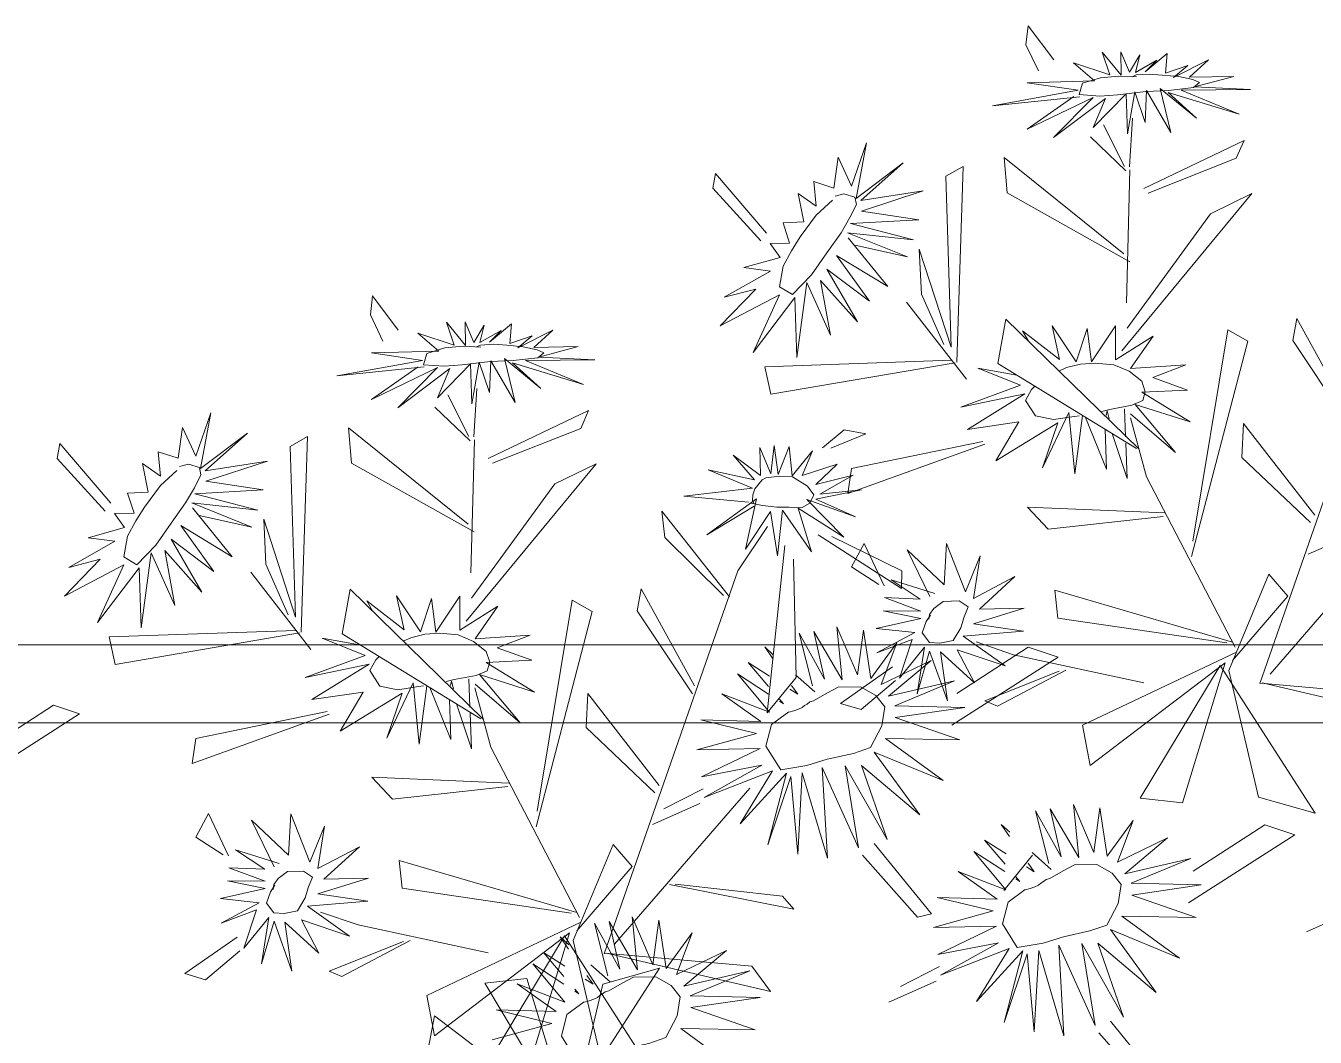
# Model space of a CAD drawing. Header units: inches. Extents: x -173 to 14008, y -3334 to 10368.
# Drawn here: x 5420.91 to 5466.78, y 7058.89 to 7094.88 of the extents above; entities that cross this region are included whole.
import ezdxf

# ---------------------------------------------------------------- set-up
doc = ezdxf.new("R2010")
doc.units = ezdxf.units.IN
doc.header["$MEASUREMENT"] = 0
doc.layers.add('ARREDAMENTO', color=8, linetype='Continuous', lineweight=18)

msp = doc.modelspace()

# ---------------------------------------------------------------- linework, layer by layer
at = {"layer": 'ARREDAMENTO', "linetype": 'Continuous'}
for p, q in [((5456.564, 7094.885, -27.277), (5456.488, 7094.21, -27.277)), ((5457.48, 7093.668, -27.277), (5456.564, 7094.885, -27.277)), ((5456.488, 7094.21, -27.277), (5456.931, 7093.282, -27.277)), ((5459.198, 7093.948, -27.277), (5459.874, 7093.122, -27.277)), ((5459.475, 7093.135, -27.277), (5459.198, 7093.948, -27.277)), ((5459.864, 7093.963, -27.277), (5460.175, 7093.232, -27.277)), ((5459.874, 7093.122, -27.277), (5459.864, 7093.963, -27.277)), ((5460.175, 7093.232, -27.277), (5460.54, 7093.848, -27.277)), ((5460.54, 7093.848, -27.277), (5460.384, 7093.224, -27.277)), ((5460.722, 7093.244, -27.277), (5461.507, 7093.898, -27.277)), ((5461.507, 7093.898, -27.277), (5461.452, 7093.195, -27.277)), ((5458.182, 7093.566, -27.277), (5459.475, 7093.135, -27.277)), ((5458.929, 7092.925, -27.277), (5458.182, 7093.566, -27.277)), ((5460.384, 7093.224, -27.277), (5461.137, 7093.659, -27.277)), ((5461.137, 7093.659, -27.277), (5460.722, 7093.244, -27.277)), ((5461.452, 7093.195, -27.277), (5462.248, 7093.467, -27.277)), ((5461.733, 7093.044, -27.277), (5462.979, 7093.672, -27.277)), ((5462.248, 7093.467, -27.277), (5461.733, 7093.044, -27.277)), ((5462.979, 7093.672, -27.277), (5462.305, 7093.051, -27.277)), ((5456.534, 7092.857, -27.277), (5458.929, 7092.925, -27.277)), ((5462.305, 7093.051, -27.277), (5463.886, 7093.081, -27.277)), ((5463.886, 7093.081, -27.277), (5462.481, 7092.712, -27.277)), ((5455.293, 7092.037, -27.277), (5458.342, 7092.589, -27.277)), ((5458.342, 7092.589, -27.277), (5456.534, 7092.857, -27.277)), ((5460.055, 7092.468, -27.277), (5458.873, 7091.263, -27.277)), ((5460.096, 7091.043, -27.277), (5460.055, 7092.468, -27.277)), ((5460.364, 7092.529, -27.277), (5460.096, 7091.043, -27.277)), ((5460.722, 7091.444, -27.277), (5460.364, 7092.529, -27.277)), ((5460.773, 7092.58, -27.277), (5460.722, 7091.444, -27.277)), ((5461.641, 7091.088, -27.277), (5460.773, 7092.58, -27.277)), ((5461.26, 7092.655, -27.277), (5461.641, 7091.088, -27.277)), ((5462.553, 7091.592, -27.277), (5461.26, 7092.655, -27.277)), ((5461.545, 7092.51, -27.277), (5462.553, 7091.592, -27.277)), ((5464.075, 7091.735, -27.277), (5461.545, 7092.51, -27.277)), ((5464.475, 7092.613, -27.277), (5462.007, 7092.589, -27.277)), ((5462.007, 7092.589, -27.277), (5464.075, 7091.735, -27.277)), ((5462.481, 7092.712, -27.277), (5464.475, 7092.613, -27.277)), ((5458.4, 7092.358, -27.277), (5455.293, 7092.037, -27.277)), ((5456.527, 7091.205, -27.277), (5458.185, 7092.367, -27.277)), ((5458.88, 7092.334, -27.277), (5456.527, 7091.205, -27.277)), ((5457.462, 7090.907, -27.277), (5458.88, 7092.334, -27.277)), ((5459.311, 7092.299, -27.277), (5457.462, 7090.907, -27.277)), ((5458.873, 7091.263, -27.277), (5459.311, 7092.299, -27.277)), ((5460.173, 7089.869, -27.277), (5460.275, 7091.592, -27.277)), ((5459.991, 7089.88, -27.277), (5459.242, 7091.361, -27.277)), ((5450.281, 7089.181, -27.277), (5450.818, 7090.725, -27.277)), ((5450.818, 7090.725, -27.277), (5450.449, 7088.742, -27.277)), ((5458.784, 7090.932, -27.277), (5460.043, 7089.725, -27.277)), ((5460.678, 7089.096, -27.277), (5464.251, 7090.804, -27.277)), ((5464.251, 7090.804, -27.277), (5463.97, 7090.171, -27.277)), ((5449.654, 7089.107, -27.277), (5449.803, 7090.207, -27.277)), ((5449.803, 7090.207, -27.277), (5450.281, 7089.181, -27.277)), ((5459.969, 7086.765, -27.277), (5455.709, 7090.192, -27.277)), ((5455.709, 7090.192, -27.277), (5455.819, 7088.937, -27.277)), ((5463.97, 7090.171, -27.277), (5460.832, 7088.932, -27.277)), ((5450.449, 7088.742, -27.277), (5452.114, 7090.003, -27.277)), ((5452.114, 7090.003, -27.277), (5450.61, 7088.662, -27.277)), ((5454.258, 7089.878, -27.277), (5453.638, 7089.529, -27.277)), ((5454.03, 7082.916, -27.277), (5454.258, 7089.878, -27.277)), ((5460.188, 7089.761, -27.277), (5460.063, 7085.032, -27.277)), ((5445.445, 7089.63, -27.277), (5445.351, 7089.104, -27.277)), ((5447.253, 7087.511, -27.277), (5445.445, 7089.63, -27.277)), ((5448.939, 7089.342, -27.277), (5449.654, 7089.107, -27.277)), ((5449.021, 7088.471, -27.277), (5448.939, 7089.342, -27.277)), ((5453.638, 7089.529, -27.277), (5453.826, 7083.452, -27.277)), ((5445.351, 7089.104, -27.277), (5447.053, 7087.228, -27.277)), ((5448.379, 7088.922, -27.277), (5449.021, 7088.471, -27.277)), ((5448.582, 7087.905, -27.277), (5448.379, 7088.922, -27.277)), ((5449.701, 7088.82, -27.277), (5450.014, 7088.9, -27.277)), ((5450.014, 7088.9, -27.277), (5450.406, 7088.782, -27.277)), ((5450.406, 7088.782, -27.277), (5450.461, 7088.52, -27.277)), ((5450.61, 7088.662, -27.277), (5452.829, 7089.007, -27.277)), ((5452.829, 7089.007, -27.277), (5450.633, 7088.293, -27.277)), ((5455.819, 7088.937, -27.277), (5460.179, 7086.489, -27.277)), ((5464.522, 7088.915, -27.277), (5459.895, 7083.313, -27.277)), ((5463.054, 7088.197, -27.277), (5464.522, 7088.915, -27.277)), ((5449.022, 7088.143, -27.277), (5449.603, 7088.676, -27.277)), ((5450.461, 7088.52, -27.277), (5450.228, 7088.057, -27.277)), ((5447.852, 7087.873, -27.277), (5448.582, 7087.905, -27.277)), ((5448.082, 7087.155, -27.277), (5447.852, 7087.873, -27.277)), ((5448.454, 7087.369, -27.277), (5449.022, 7088.143, -27.277)), ((5450.228, 7088.057, -27.277), (5449.917, 7087.52, -27.277)), ((5452.679, 7087.981, -27.277), (5450.25, 7087.848, -27.277)), ((5450.633, 7088.293, -27.277), (5452.679, 7087.981, -27.277)), ((5460.091, 7084.128, -27.277), (5463.054, 7088.197, -27.277)), ((5449.917, 7087.52, -27.277), (5449.405, 7086.8, -27.277)), ((5450.141, 7087.518, -27.277), (5452.269, 7086.663, -27.277)), ((5452.491, 7087.268, -27.277), (5450.141, 7087.518, -27.277)), ((5450.25, 7087.848, -27.277), (5452.491, 7087.268, -27.277)), ((5447.392, 7087.138, -27.277), (5448.082, 7087.155, -27.277)), ((5447.744, 7086.64, -27.277), (5447.392, 7087.138, -27.277)), ((5448.144, 7086.881, -27.277), (5448.454, 7087.369, -27.277)), ((5450.159, 7087.34, -27.277), (5451.574, 7085.607, -27.277)), ((5452.269, 7086.663, -27.277), (5450.404, 7087.075, -27.277)), ((5446.447, 7086.279, -27.277), (5447.744, 7086.64, -27.277)), ((5447.852, 7086.333, -27.277), (5448.144, 7086.881, -27.277)), ((5449.405, 7086.8, -27.277), (5448.858, 7086.021, -27.277)), ((5449.75, 7086.715, -27.277), (5450.917, 7085.08, -27.277)), ((5451.574, 7085.607, -27.277), (5449.75, 7086.715, -27.277)), ((5452.694, 7086.937, -27.277), (5452.771, 7085.337, -27.277)), ((5453.826, 7083.452, -27.277), (5452.694, 7086.937, -27.277)), ((5445.757, 7085.224, -27.277), (5447.398, 7086.155, -27.277)), ((5447.398, 7086.155, -27.277), (5446.447, 7086.279, -27.277)), ((5447.72, 7085.599, -27.277), (5447.852, 7086.333, -27.277)), ((5449.399, 7086.23, -27.277), (5450.496, 7084.348, -27.277)), ((5450.917, 7085.08, -27.277), (5449.399, 7086.23, -27.277)), ((5448.185, 7085.319, -27.277), (5447.72, 7085.599, -27.277)), ((5448.858, 7086.021, -27.277), (5448.185, 7085.319, -27.277)), ((5448.694, 7085.749, -27.277), (5448.339, 7083.08, -27.277)), ((5449.532, 7083.872, -27.277), (5448.694, 7085.749, -27.277)), ((5449.177, 7085.823, -27.277), (5449.532, 7083.872, -27.277)), ((5450.496, 7084.348, -27.277), (5449.177, 7085.823, -27.277)), ((5433.242, 7085.271, -27.277), (5433.166, 7084.596, -27.277)), ((5434.158, 7084.053, -27.277), (5433.242, 7085.271, -27.277)), ((5445.607, 7084.204, -27.277), (5446.88, 7085.515, -27.277)), ((5447.717, 7085.314, -27.277), (5445.607, 7084.204, -27.277)), ((5446.88, 7085.515, -27.277), (5445.757, 7085.224, -27.277)), ((5446.781, 7083.262, -27.277), (5447.717, 7085.314, -27.277)), ((5448.268, 7085.215, -27.277), (5446.781, 7083.262, -27.277)), ((5448.339, 7083.08, -27.277), (5448.268, 7085.215, -27.277)), ((5452.771, 7085.337, -27.277), (5453.57, 7083.541, -27.277)), ((5469.556, 7085.108, -27.277), (5464.807, 7071.477, -27.277)), ((5452.234, 7085.052, -27.277), (5454.373, 7082.307, -27.277)), ((5433.166, 7084.596, -27.277), (5433.609, 7083.668, -27.277)), ((5435.876, 7084.334, -27.277), (5436.552, 7083.508, -27.277)), ((5436.153, 7083.521, -27.277), (5435.876, 7084.334, -27.277)), ((5436.542, 7084.349, -27.277), (5436.853, 7083.618, -27.277)), ((5436.552, 7083.508, -27.277), (5436.542, 7084.349, -27.277)), ((5436.853, 7083.618, -27.277), (5437.218, 7084.234, -27.277)), ((5437.218, 7084.234, -27.277), (5437.062, 7083.61, -27.277)), ((5437.399, 7083.63, -27.277), (5438.185, 7084.284, -27.277)), ((5438.185, 7084.284, -27.277), (5438.13, 7083.581, -27.277)), ((5455.485, 7082.866, -27.277), (5455.768, 7084.447, -27.277)), ((5455.768, 7084.447, -27.277), (5460.5, 7079.826, -27.277)), ((5457.414, 7084.211, -27.277), (5458.275, 7082.929, -27.277)), ((5457.686, 7083.008, -27.277), (5457.414, 7084.211, -27.277)), ((5458.818, 7082.922, -27.277), (5459.67, 7084.207, -27.277)), ((5459.67, 7084.207, -27.277), (5459.674, 7082.995, -27.277)), ((5466.117, 7084.464, -27.277), (5465.982, 7083.684, -27.277)), ((5468.021, 7081.014, -27.277), (5466.117, 7084.464, -27.277)), ((5434.86, 7083.952, -27.277), (5436.153, 7083.521, -27.277)), ((5435.607, 7083.311, -27.277), (5434.86, 7083.952, -27.277)), ((5437.062, 7083.61, -27.277), (5437.815, 7084.045, -27.277)), ((5437.815, 7084.045, -27.277), (5437.399, 7083.63, -27.277)), ((5438.13, 7083.581, -27.277), (5438.926, 7083.853, -27.277)), ((5438.411, 7083.43, -27.277), (5439.657, 7084.058, -27.277)), ((5438.926, 7083.853, -27.277), (5438.411, 7083.43, -27.277)), ((5439.657, 7084.058, -27.277), (5438.983, 7083.437, -27.277)), ((5456.367, 7084.031, -27.277), (5457.686, 7083.008, -27.277)), ((5456.576, 7083.658, -27.277), (5456.367, 7084.031, -27.277)), ((5458.275, 7082.929, -27.277), (5458.661, 7084.116, -27.277)), ((5458.661, 7084.116, -27.277), (5458.818, 7082.922, -27.277)), ((5459.674, 7082.995, -27.277), (5461.018, 7083.841, -27.277)), ((5461.018, 7083.841, -27.277), (5460.211, 7082.684, -27.277)), ((5462.426, 7076.547, -27.277), (5463.668, 7084.065, -27.277)), ((5463.668, 7084.065, -27.277), (5464.38, 7083.66, -27.277)), ((5433.212, 7083.243, -27.277), (5435.607, 7083.311, -27.277)), ((5438.983, 7083.437, -27.277), (5440.564, 7083.467, -27.277)), ((5440.564, 7083.467, -27.277), (5439.159, 7083.098, -27.277)), ((5464.38, 7083.66, -27.277), (5462.381, 7076, -27.277)), ((5465.982, 7083.684, -27.277), (5467.942, 7080.732, -27.277)), ((5431.971, 7082.423, -27.277), (5435.02, 7082.975, -27.277)), ((5435.02, 7082.975, -27.277), (5433.212, 7083.243, -27.277)), ((5436.733, 7082.854, -27.277), (5435.551, 7081.649, -27.277)), ((5436.773, 7081.429, -27.277), (5436.733, 7082.854, -27.277)), ((5437.042, 7082.915, -27.277), (5436.773, 7081.429, -27.277)), ((5437.4, 7081.83, -27.277), (5437.042, 7082.915, -27.277)), ((5437.451, 7082.966, -27.277), (5437.4, 7081.83, -27.277)), ((5438.319, 7081.474, -27.277), (5437.451, 7082.966, -27.277)), ((5439.231, 7081.978, -27.277), (5437.938, 7083.041, -27.277)), ((5437.938, 7083.041, -27.277), (5438.319, 7081.474, -27.277)), ((5438.223, 7082.896, -27.277), (5439.231, 7081.978, -27.277)), ((5440.753, 7082.121, -27.277), (5438.223, 7082.896, -27.277)), ((5441.153, 7082.999, -27.277), (5438.685, 7082.975, -27.277)), ((5438.685, 7082.975, -27.277), (5440.753, 7082.121, -27.277)), ((5439.159, 7083.098, -27.277), (5441.153, 7082.999, -27.277)), ((5447.198, 7082.754, -27.277), (5453.836, 7082.985, -27.277)), ((5453.964, 7082.894, -27.277), (5447.415, 7081.775, -27.277)), ((5460.424, 7079.837, -27.277), (5455.485, 7082.866, -27.277)), ((5457.932, 7082.724, -27.277), (5458.426, 7082.848, -27.277)), ((5458.426, 7082.848, -27.277), (5458.951, 7082.883, -27.277)), ((5458.951, 7082.883, -27.277), (5459.608, 7082.823, -27.277)), ((5459.608, 7082.823, -27.277), (5460.153, 7082.593, -27.277)), ((5460.211, 7082.684, -27.277), (5462.173, 7082.817, -27.277)), ((5462.173, 7082.817, -27.277), (5460.998, 7082.368, -27.277)), ((5435.078, 7082.744, -27.277), (5431.971, 7082.423, -27.277)), ((5433.205, 7081.591, -27.277), (5434.863, 7082.753, -27.277)), ((5435.558, 7082.72, -27.277), (5433.205, 7081.591, -27.277)), ((5434.14, 7081.292, -27.277), (5435.558, 7082.72, -27.277)), ((5435.989, 7082.685, -27.277), (5434.14, 7081.292, -27.277)), ((5435.551, 7081.649, -27.277), (5435.989, 7082.685, -27.277)), ((5447.415, 7081.775, -27.277), (5447.198, 7082.754, -27.277)), ((5456.159, 7082.453, -27.277), (5454.772, 7082.707, -27.277)), ((5456.298, 7082.096, -27.277), (5454.772, 7082.707, -27.277)), ((5457.66, 7082.599, -27.277), (5457.932, 7082.724, -27.277)), ((5460.153, 7082.593, -27.277), (5460.609, 7082.239, -27.277)), ((5460.998, 7082.368, -27.277), (5462.232, 7081.919, -27.277)), ((5436.851, 7080.255, -27.277), (5436.953, 7081.978, -27.277)), ((5454.173, 7081.312, -27.277), (5456.298, 7082.096, -27.277)), ((5456.47, 7081.552, -27.277), (5456.679, 7081.94, -27.277)), ((5456.807, 7082.055, -27.277), (5456.679, 7081.94, -27.277)), ((5460.609, 7082.239, -27.277), (5460.733, 7081.859, -27.277)), ((5462.232, 7081.919, -27.277), (5460.61, 7081.843, -27.277)), ((5436.668, 7080.266, -27.277), (5435.92, 7081.747, -27.277)), ((5456.446, 7081.786, -27.277), (5454.173, 7081.312, -27.277)), ((5454.408, 7080.521, -27.277), (5456.446, 7081.786, -27.277)), ((5456.826, 7081.005, -27.277), (5456.47, 7081.552, -27.277)), ((5460.648, 7081.549, -27.277), (5460.257, 7081.382, -27.277)), ((5460.61, 7081.843, -27.277), (5462.33, 7080.789, -27.277)), ((5460.733, 7081.859, -27.277), (5460.648, 7081.549, -27.277)), ((5426.959, 7079.567, -27.277), (5427.496, 7081.111, -27.277)), ((5427.496, 7081.111, -27.277), (5427.127, 7079.128, -27.277)), ((5435.462, 7081.318, -27.277), (5436.721, 7080.111, -27.277)), ((5437.356, 7079.482, -27.277), (5440.929, 7081.19, -27.277)), ((5440.929, 7081.19, -27.277), (5440.648, 7080.557, -27.277)), ((5457.468, 7080.875, -27.277), (5456.826, 7081.005, -27.277)), ((5458.007, 7081.121, -27.277), (5457.074, 7079.15, -27.277)), ((5458.202, 7080.982, -27.277), (5457.468, 7080.875, -27.277)), ((5458.226, 7078.937, -27.277), (5458.007, 7081.121, -27.277)), ((5458.379, 7081.008, -27.277), (5458.202, 7080.982, -27.277)), ((5458.502, 7081.015, -27.277), (5458.226, 7078.937, -27.277)), ((5459.191, 7081.165, -27.277), (5459.472, 7081.235, -27.277)), ((5459.377, 7081.183, -27.277), (5459.345, 7081.023, -27.277)), ((5459.449, 7080.904, -27.277), (5459.377, 7081.183, -27.277)), ((5460.257, 7081.382, -27.277), (5459.472, 7081.235, -27.277)), ((5460.03, 7080.253, -27.277), (5459.988, 7081.256, -27.277)), ((5461.812, 7079.697, -27.277), (5460.211, 7081.076, -27.277)), ((5460.375, 7081.41, -27.277), (5461.812, 7079.697, -27.277)), ((5462.33, 7080.789, -27.277), (5460.375, 7081.41, -27.277)), ((5426.332, 7079.493, -27.277), (5426.481, 7080.593, -27.277)), ((5426.481, 7080.593, -27.277), (5426.959, 7079.567, -27.277)), ((5432.387, 7080.578, -27.277), (5432.497, 7079.323, -27.277)), ((5436.647, 7077.151, -27.277), (5432.387, 7080.578, -27.277)), ((5440.648, 7080.557, -27.277), (5437.51, 7079.318, -27.277)), ((5456.235, 7080.786, -27.277), (5454.408, 7080.521, -27.277)), ((5455.412, 7079.399, -27.277), (5456.235, 7080.786, -27.277)), ((5457.622, 7080.751, -27.277), (5455.412, 7079.399, -27.277)), ((5457.074, 7079.15, -27.277), (5457.622, 7080.751, -27.277)), ((5458.607, 7080.951, -27.277), (5459.354, 7079.104, -27.277)), ((5459.305, 7080.523, -27.277), (5459.354, 7079.104, -27.277)), ((5460.774, 7078.829, -27.277), (5460.206, 7080.935, -27.277)), ((5464.223, 7080.736, -27.277), (5464.162, 7079.527, -27.277)), ((5466.76, 7077.469, -27.277), (5464.223, 7080.736, -27.277)), ((5427.127, 7079.128, -27.277), (5428.792, 7080.389, -27.277)), ((5428.792, 7080.389, -27.277), (5427.288, 7079.048, -27.277)), ((5430.935, 7080.264, -27.277), (5430.316, 7079.915, -27.277)), ((5430.708, 7073.302, -27.277), (5430.935, 7080.264, -27.277)), ((5436.866, 7080.147, -27.277), (5436.741, 7075.418, -27.277)), ((5449.25, 7079.869, -27.277), (5450.022, 7080.507, -27.277)), ((5450.795, 7080.366, -27.277), (5449.548, 7079.851, -27.277)), ((5450.022, 7080.507, -27.277), (5450.795, 7080.366, -27.277)), ((5454.956, 7080.093, -27.277), (5450.281, 7079.136, -27.277)), ((5459.552, 7080.371, -27.277), (5460.091, 7078.772, -27.277)), ((5422.123, 7080.016, -27.277), (5422.029, 7079.49, -27.277)), ((5423.931, 7077.897, -27.277), (5422.123, 7080.016, -27.277)), ((5425.616, 7079.728, -27.277), (5426.332, 7079.493, -27.277)), ((5425.699, 7078.857, -27.277), (5425.616, 7079.728, -27.277)), ((5430.316, 7079.915, -27.277), (5430.504, 7073.838, -27.277)), ((5446.067, 7079.608, -27.277), (5447.04, 7078.885, -27.277)), ((5446.833, 7078.727, -27.277), (5446.067, 7079.608, -27.277)), ((5447.022, 7079.88, -27.277), (5447.418, 7078.946, -27.277)), ((5447.04, 7078.885, -27.277), (5447.022, 7079.88, -27.277)), ((5447.418, 7078.946, -27.277), (5447.535, 7079.944, -27.277)), ((5447.535, 7079.944, -27.277), (5447.675, 7078.916, -27.277)), ((5447.675, 7078.916, -27.277), (5448.065, 7079.917, -27.277)), ((5448.065, 7079.917, -27.277), (5448.171, 7078.868, -27.277)), ((5448.171, 7078.868, -27.277), (5448.899, 7079.759, -27.277)), ((5448.899, 7079.759, -27.277), (5448.529, 7078.883, -27.277)), ((5450.148, 7078.247, -27.277), (5455.024, 7079.998, -27.277)), ((5460.039, 7080.034, -27.277), (5460.091, 7078.772, -27.277)), ((5422.029, 7079.49, -27.277), (5423.731, 7077.614, -27.277)), ((5425.056, 7079.308, -27.277), (5425.699, 7078.857, -27.277)), ((5425.26, 7078.291, -27.277), (5425.056, 7079.308, -27.277)), ((5426.379, 7079.206, -27.277), (5426.692, 7079.286, -27.277)), ((5426.692, 7079.286, -27.277), (5427.084, 7079.168, -27.277)), ((5427.084, 7079.168, -27.277), (5427.139, 7078.906, -27.277)), ((5427.288, 7079.048, -27.277), (5429.507, 7079.393, -27.277)), ((5429.507, 7079.393, -27.277), (5427.311, 7078.679, -27.277)), ((5432.497, 7079.323, -27.277), (5436.857, 7076.875, -27.277)), ((5441.2, 7079.301, -27.277), (5436.573, 7073.699, -27.277)), ((5439.732, 7078.583, -27.277), (5441.2, 7079.301, -27.277)), ((5448.529, 7078.883, -27.277), (5449.767, 7079.289, -27.277)), ((5449.767, 7079.289, -27.277), (5449.007, 7078.556, -27.277)), ((5464.162, 7079.527, -27.277), (5466.612, 7077.207, -27.277)), ((5425.7, 7078.529, -27.277), (5426.281, 7079.062, -27.277)), ((5427.139, 7078.906, -27.277), (5426.906, 7078.443, -27.277)), ((5445.187, 7079.082, -27.277), (5446.833, 7078.727, -27.277)), ((5446.761, 7078.431, -27.277), (5445.187, 7079.082, -27.277)), ((5446.847, 7078.413, -27.277), (5447.102, 7078.723, -27.277)), ((5447.102, 7078.723, -27.277), (5447.231, 7078.795, -27.277)), ((5447.231, 7078.795, -27.277), (5447.719, 7078.864, -27.277)), ((5447.719, 7078.864, -27.277), (5448.184, 7078.832, -27.277)), ((5448.184, 7078.832, -27.277), (5448.713, 7078.502, -27.277)), ((5449.007, 7078.556, -27.277), (5450.346, 7078.888, -27.277)), ((5450.346, 7078.888, -27.277), (5449.158, 7078.221, -27.277)), ((5450.281, 7079.136, -27.277), (5450.148, 7078.247, -27.277)), ((5460.774, 7078.829, -27.277), (5463.931, 7072.773, -27.277)), ((5424.53, 7078.259, -27.277), (5425.26, 7078.291, -27.277)), ((5424.76, 7077.541, -27.277), (5424.53, 7078.259, -27.277)), ((5425.132, 7077.755, -27.277), (5425.7, 7078.529, -27.277)), ((5426.906, 7078.443, -27.277), (5426.594, 7077.906, -27.277)), ((5429.357, 7078.367, -27.277), (5426.927, 7078.234, -27.277)), ((5426.927, 7078.234, -27.277), (5429.169, 7077.654, -27.277)), ((5427.311, 7078.679, -27.277), (5429.357, 7078.367, -27.277)), ((5436.769, 7074.514, -27.277), (5439.732, 7078.583, -27.277)), ((5444.314, 7078.142, -27.277), (5446.761, 7078.431, -27.277)), ((5446.769, 7078.196, -27.277), (5446.847, 7078.413, -27.277)), ((5448.713, 7078.502, -27.277), (5448.936, 7078.191, -27.277)), ((5450.64, 7078.367, -27.277), (5449.012, 7078.043, -27.277)), ((5449.158, 7078.221, -27.277), (5450.64, 7078.367, -27.277)), ((5426.594, 7077.906, -27.277), (5426.083, 7077.186, -27.277)), ((5426.819, 7077.904, -27.277), (5428.947, 7077.049, -27.277)), ((5429.169, 7077.654, -27.277), (5426.819, 7077.904, -27.277)), ((5446.615, 7077.937, -27.277), (5444.314, 7078.142, -27.277)), ((5446.906, 7078.046, -27.277), (5445.137, 7076.771, -27.277)), ((5445.137, 7076.771, -27.277), (5446.821, 7077.792, -27.277)), ((5446.511, 7076.259, -27.277), (5446.906, 7078.046, -27.277)), ((5447.113, 7077.815, -27.277), (5446.708, 7077.901, -27.277)), ((5446.756, 7077.979, -27.277), (5446.769, 7078.196, -27.277)), ((5446.815, 7077.872, -27.277), (5446.756, 7077.979, -27.277)), ((5447.625, 7077.756, -27.277), (5447.113, 7077.815, -27.277)), ((5448.794, 7077.902, -27.277), (5448.532, 7077.746, -27.277)), ((5448.69, 7078.024, -27.277), (5450.008, 7076.691, -27.277)), ((5450.421, 7077.41, -27.277), (5448.69, 7078.024, -27.277)), ((5448.936, 7078.191, -27.277), (5448.794, 7077.902, -27.277)), ((5449.012, 7078.043, -27.277), (5450.421, 7077.41, -27.277)), ((5424.069, 7077.524, -27.277), (5424.76, 7077.541, -27.277)), ((5424.422, 7077.026, -27.277), (5424.069, 7077.524, -27.277)), ((5424.821, 7077.267, -27.277), (5425.132, 7077.755, -27.277)), ((5426.837, 7077.726, -27.277), (5428.252, 7075.993, -27.277)), ((5428.947, 7077.049, -27.277), (5427.082, 7077.461, -27.277)), ((5429.372, 7077.323, -27.277), (5429.449, 7075.723, -27.277)), ((5430.504, 7073.838, -27.277), (5429.372, 7077.323, -27.277)), ((5443.537, 7077.61, -27.277), (5443.636, 7076.681, -27.277)), ((5445.936, 7074.567, -27.277), (5443.537, 7077.61, -27.277)), ((5447.403, 7077.602, -27.277), (5446.511, 7076.259, -27.277)), ((5447.645, 7076.019, -27.277), (5447.403, 7077.602, -27.277)), ((5448.068, 7077.759, -27.277), (5447.625, 7077.756, -27.277)), ((5447.827, 7077.654, -27.277), (5447.645, 7076.019, -27.277)), ((5448.854, 7076.169, -27.277), (5447.827, 7077.654, -27.277)), ((5448.532, 7077.746, -27.277), (5448.068, 7077.759, -27.277)), ((5448.38, 7077.715, -27.277), (5448.854, 7076.169, -27.277)), ((5450.008, 7076.691, -27.277), (5448.38, 7077.715, -27.277)), ((5461.425, 7077.549, -27.277), (5456.545, 7077.756, -27.277)), ((5456.545, 7077.756, -27.277), (5457.273, 7076.976, -27.277)), ((5457.273, 7076.976, -27.277), (5461.374, 7077.428, -27.277)), ((5469.982, 7077.368, -27.277), (5465.171, 7071.815, -27.277)), ((5423.125, 7076.665, -27.277), (5424.422, 7077.026, -27.277)), ((5424.53, 7076.719, -27.277), (5424.821, 7077.267, -27.277)), ((5426.083, 7077.186, -27.277), (5425.535, 7076.407, -27.277)), ((5426.428, 7077.101, -27.277), (5427.595, 7075.466, -27.277)), ((5428.252, 7075.993, -27.277), (5426.428, 7077.101, -27.277)), ((5446.234, 7075.494, -27.277), (5447.291, 7077.073, -27.277)), ((5422.435, 7075.61, -27.277), (5424.076, 7076.541, -27.277)), ((5424.076, 7076.541, -27.277), (5423.125, 7076.665, -27.277)), ((5424.398, 7075.985, -27.277), (5424.53, 7076.719, -27.277)), ((5425.535, 7076.407, -27.277), (5424.863, 7075.705, -27.277)), ((5426.077, 7076.616, -27.277), (5427.174, 7074.734, -27.277)), ((5427.595, 7075.466, -27.277), (5426.077, 7076.616, -27.277)), ((5443.636, 7076.681, -27.277), (5445.724, 7074.609, -27.277)), ((5447.287, 7070.438, -27.277), (5447.909, 7076.393, -27.277)), ((5452.063, 7074.866, -27.277), (5449.093, 7076.77, -27.277)), ((5449.583, 7076.707, -27.277), (5452.076, 7075.487, -27.277)), ((5450.73, 7076.468, -27.277), (5450.283, 7075.63, -27.277)), ((5451.44, 7074.959, -27.277), (5450.73, 7076.468, -27.277)), ((5453.655, 7076.461, -27.277), (5453.573, 7074.99, -27.277)), ((5454.334, 7074.74, -27.277), (5453.655, 7076.461, -27.277)), ((5466.525, 7076.079, -27.277), (5468.205, 7076.828, -27.277)), ((5424.863, 7075.705, -27.277), (5424.398, 7075.985, -27.277)), ((5425.372, 7076.135, -27.277), (5425.017, 7073.466, -27.277)), ((5426.21, 7074.258, -27.277), (5425.372, 7076.135, -27.277)), ((5425.855, 7076.209, -27.277), (5426.21, 7074.258, -27.277)), ((5427.174, 7074.734, -27.277), (5425.855, 7076.209, -27.277)), ((5452.264, 7076.236, -27.277), (5453.067, 7074.575, -27.277)), ((5453.573, 7074.99, -27.277), (5452.264, 7076.236, -27.277)), ((5454.861, 7076.019, -27.277), (5454.334, 7074.74, -27.277)), ((5454.621, 7074.511, -27.277), (5454.861, 7076.019, -27.277)), ((5422.285, 7074.59, -27.277), (5423.558, 7075.901, -27.277)), ((5424.395, 7075.7, -27.277), (5422.285, 7074.59, -27.277)), ((5423.558, 7075.901, -27.277), (5422.435, 7075.61, -27.277)), ((5423.459, 7073.648, -27.277), (5424.395, 7075.7, -27.277)), ((5424.946, 7075.601, -27.277), (5423.459, 7073.648, -27.277)), ((5425.017, 7073.466, -27.277), (5424.946, 7075.601, -27.277)), ((5429.449, 7075.723, -27.277), (5430.248, 7073.927, -27.277)), ((5446.234, 7075.494, -27.277), (5441.485, 7061.863, -27.277)), ((5448.223, 7075.907, -27.277), (5448.315, 7071.689, -27.277)), ((5450.283, 7075.63, -27.277), (5451.248, 7075.002, -27.277)), ((5452.076, 7075.487, -27.277), (5452.063, 7074.866, -27.277)), ((5428.912, 7075.438, -27.277), (5431.051, 7072.693, -27.277)), ((5451.693, 7075.171, -27.277), (5452.73, 7074.482, -27.277)), ((5453.246, 7074.689, -27.277), (5451.693, 7075.171, -27.277)), ((5456.097, 7075.287, -27.277), (5454.621, 7074.511, -27.277)), ((5454.833, 7074.126, -27.277), (5456.097, 7075.287, -27.277)), ((5463.699, 7071.944, -27.277), (5465.125, 7075.368, -27.277)), ((5465.125, 7075.368, -27.277), (5465.799, 7074.583, -27.277)), ((5432.162, 7073.252, -27.277), (5432.446, 7074.833, -27.277)), ((5432.446, 7074.833, -27.277), (5437.178, 7070.212, -27.277)), ((5434.092, 7074.597, -27.277), (5434.953, 7073.315, -27.277)), ((5434.364, 7073.393, -27.277), (5434.092, 7074.597, -27.277)), ((5435.496, 7073.308, -27.277), (5436.348, 7074.593, -27.277)), ((5436.348, 7074.593, -27.277), (5436.352, 7073.381, -27.277)), ((5442.795, 7074.85, -27.277), (5442.66, 7074.07, -27.277)), ((5444.699, 7071.4, -27.277), (5442.795, 7074.85, -27.277)), ((5463.83, 7072.95, -27.277), (5457.516, 7074.803, -27.277)), ((5457.516, 7074.803, -27.277), (5457.62, 7073.807, -27.277)), ((5465.799, 7074.583, -27.277), (5463.834, 7072.297, -27.277)), ((5433.254, 7074.044, -27.277), (5433.045, 7074.417, -27.277)), ((5433.045, 7074.417, -27.277), (5434.364, 7073.393, -27.277)), ((5434.953, 7073.315, -27.277), (5435.339, 7074.502, -27.277)), ((5435.339, 7074.502, -27.277), (5435.496, 7073.308, -27.277)), ((5436.352, 7073.381, -27.277), (5437.696, 7074.227, -27.277)), ((5437.696, 7074.227, -27.277), (5436.889, 7073.07, -27.277)), ((5439.104, 7066.933, -27.277), (5440.346, 7074.451, -27.277)), ((5440.346, 7074.451, -27.277), (5441.058, 7074.046, -27.277)), ((5451.452, 7074.541, -27.277), (5452.75, 7074.056, -27.277)), ((5452.73, 7074.482, -27.277), (5451.452, 7074.541, -27.277)), ((5454.624, 7073.608, -27.277), (5456.426, 7074.166, -27.277)), ((5456.426, 7074.166, -27.277), (5454.833, 7074.126, -27.277)), ((5441.058, 7074.046, -27.277), (5439.059, 7066.386, -27.277)), ((5442.66, 7074.07, -27.277), (5444.62, 7071.118, -27.277)), ((5452.743, 7073.796, -27.277), (5451.161, 7073.439, -27.277)), ((5451.408, 7074.069, -27.277), (5452.743, 7073.796, -27.277)), ((5452.75, 7074.056, -27.277), (5451.408, 7074.069, -27.277)), ((5457.62, 7073.807, -27.277), (5463.63, 7072.926, -27.277)), ((5423.876, 7073.14, -27.277), (5430.514, 7073.371, -27.277)), ((5430.642, 7073.28, -27.277), (5424.093, 7072.161, -27.277)), ((5437.101, 7070.223, -27.277), (5432.162, 7073.252, -27.277)), ((5434.61, 7073.11, -27.277), (5435.104, 7073.234, -27.277)), ((5435.104, 7073.234, -27.277), (5435.629, 7073.269, -27.277)), ((5435.629, 7073.269, -27.277), (5436.286, 7073.209, -27.277)), ((5436.286, 7073.209, -27.277), (5436.831, 7072.979, -27.277)), ((5436.889, 7073.07, -27.277), (5438.851, 7073.203, -27.277)), ((5438.851, 7073.203, -27.277), (5437.675, 7072.754, -27.277)), ((5448.415, 7073.27, -27.277), (5448.896, 7071.399, -27.277)), ((5449.323, 7071.633, -27.277), (5448.415, 7073.27, -27.277)), ((5448.942, 7073.336, -27.277), (5449.323, 7071.633, -27.277)), ((5449.952, 7071.607, -27.277), (5448.942, 7073.336, -27.277)), ((5449.764, 7073.5, -27.277), (5449.952, 7071.607, -27.277)), ((5450.49, 7071.791, -27.277), (5449.764, 7073.5, -27.277)), ((5450.703, 7073.38, -27.277), (5450.49, 7071.791, -27.277)), ((5450.965, 7071.66, -27.277), (5450.703, 7073.38, -27.277)), ((5451.161, 7073.439, -27.277), (5452.533, 7073.295, -27.277)), ((5452.533, 7073.295, -27.277), (5451.188, 7072.571, -27.277)), ((5454.254, 7073.169, -27.277), (5456.403, 7073.344, -27.277)), ((5456.403, 7073.344, -27.277), (5454.624, 7073.608, -27.277)), ((5424.093, 7072.161, -27.277), (5423.876, 7073.14, -27.277)), ((5432.836, 7072.839, -27.277), (5431.449, 7073.093, -27.277)), ((5432.976, 7072.482, -27.277), (5431.449, 7073.093, -27.277)), ((5434.338, 7072.985, -27.277), (5434.61, 7073.11, -27.277)), ((5436.831, 7072.979, -27.277), (5437.287, 7072.624, -27.277)), ((5437.675, 7072.754, -27.277), (5438.91, 7072.305, -27.277)), ((5447.493, 7072.351, -27.277), (5447.193, 7072.782, -27.277)), ((5447.501, 7072.505, -27.277), (5447.193, 7072.782, -27.277)), ((5451.89, 7072.929, -27.277), (5450.965, 7071.66, -27.277)), ((5451.188, 7072.571, -27.277), (5452.438, 7073.045, -27.277)), ((5451.332, 7071.446, -27.277), (5451.89, 7072.929, -27.277)), ((5452.438, 7073.045, -27.277), (5451.992, 7071.671, -27.277)), ((5451.992, 7071.671, -27.277), (5452.877, 7072.769, -27.277)), ((5452.877, 7072.769, -27.277), (5452.621, 7071.118, -27.277)), ((5456.571, 7072.773, -27.277), (5454.025, 7071.12, -27.277)), ((5455.744, 7072.105, -27.277), (5454.254, 7073.169, -27.277)), ((5456.05, 7072.505, -27.277), (5454.714, 7072.962, -27.277)), ((5457.636, 7072.42, -27.277), (5456.571, 7072.773, -27.277)), ((5430.851, 7071.698, -27.277), (5432.976, 7072.482, -27.277)), ((5433.147, 7071.938, -27.277), (5433.356, 7072.326, -27.277)), ((5433.485, 7072.441, -27.277), (5433.356, 7072.326, -27.277)), ((5437.287, 7072.624, -27.277), (5437.411, 7072.245, -27.277)), ((5438.91, 7072.305, -27.277), (5437.288, 7072.229, -27.277)), ((5453.111, 7072.304, -27.277), (5451.332, 7071.446, -27.277)), ((5451.593, 7071.031, -27.277), (5453.111, 7072.304, -27.277)), ((5452.621, 7071.118, -27.277), (5453.062, 7072.633, -27.277)), ((5453.062, 7072.633, -27.277), (5453.692, 7070.858, -27.277)), ((5453.449, 7072.604, -27.277), (5454.659, 7071.502, -27.277)), ((5453.692, 7070.858, -27.277), (5453.449, 7072.604, -27.277)), ((5453.856, 7069.994, -27.277), (5457.636, 7072.42, -27.277)), ((5454.035, 7072.683, -27.277), (5455.744, 7072.105, -27.277)), ((5454.659, 7071.502, -27.277), (5454.035, 7072.683, -27.277)), ((5456.05, 7072.505, -27.277), (5460.675, 7071.508, -27.277)), ((5463.972, 7072.601, -27.277), (5458.495, 7069.992, -27.277)), ((5433.124, 7072.172, -27.277), (5430.851, 7071.698, -27.277)), ((5431.086, 7070.907, -27.277), (5433.124, 7072.172, -27.277)), ((5433.504, 7071.391, -27.277), (5433.147, 7071.938, -27.277)), ((5437.326, 7071.935, -27.277), (5436.935, 7071.768, -27.277)), ((5437.288, 7072.229, -27.277), (5439.008, 7071.175, -27.277)), ((5437.411, 7072.245, -27.277), (5437.326, 7071.935, -27.277)), ((5447.329, 7071.106, -27.277), (5446.222, 7071.828, -27.277)), ((5446.222, 7071.828, -27.277), (5447.366, 7070.461, -27.277)), ((5447.334, 7071.373, -27.277), (5446.602, 7072.226, -27.277)), ((5447.367, 7071.737, -27.277), (5446.602, 7072.226, -27.277)), ((5451.745, 7072.071, -27.277), (5449.885, 7070.772, -27.277)), ((5455.025, 7070.861, -27.277), (5457.665, 7071.919, -27.277)), ((5457.905, 7071.954, -27.277), (5455.478, 7070.67, -27.277)), ((5458.775, 7068.558, -27.277), (5463.577, 7072.219, -27.277)), ((5460.555, 7067.399, -27.277), (5463.396, 7072.121, -27.277)), ((5463.577, 7072.219, -27.277), (5462.057, 7067.231, -27.277)), ((5463.396, 7072.121, -27.277), (5466.775, 7066.861, -27.277)), ((5464.763, 7067.433, -27.277), (5463.699, 7071.944, -27.277)), ((5434.146, 7071.261, -27.277), (5433.504, 7071.391, -27.277)), ((5434.685, 7071.507, -27.277), (5433.752, 7069.536, -27.277)), ((5434.88, 7071.368, -27.277), (5434.146, 7071.261, -27.277)), ((5434.904, 7069.323, -27.277), (5434.685, 7071.507, -27.277)), ((5435.057, 7071.394, -27.277), (5434.88, 7071.368, -27.277)), ((5435.18, 7071.401, -27.277), (5434.904, 7069.323, -27.277)), ((5435.868, 7071.551, -27.277), (5436.15, 7071.621, -27.277)), ((5436.055, 7071.569, -27.277), (5436.023, 7071.409, -27.277)), ((5436.126, 7071.29, -27.277), (5436.055, 7071.569, -27.277)), ((5436.935, 7071.768, -27.277), (5436.15, 7071.621, -27.277)), ((5436.708, 7070.639, -27.277), (5436.666, 7071.642, -27.277)), ((5438.49, 7070.083, -27.277), (5436.889, 7071.462, -27.277)), ((5437.053, 7071.796, -27.277), (5438.49, 7070.083, -27.277)), ((5439.008, 7071.175, -27.277), (5437.053, 7071.796, -27.277)), ((5448.315, 7071.689, -27.277), (5447.287, 7070.438, -27.277)), ((5448.15, 7071.411, -27.277), (5448.367, 7071.099, -27.277)), ((5448.293, 7071.792, -27.277), (5448.974, 7071.18, -27.277)), ((5450.63, 7070.553, -27.277), (5451.85, 7071.585, -27.277)), ((5453.942, 7071.573, -27.277), (5451.593, 7071.031, -27.277)), ((5451.821, 7070.689, -27.277), (5453.942, 7071.573, -27.277)), ((5464.826, 7071.496, -27.277), (5470.056, 7071.031, -27.277)), ((5470.718, 7070.129, -27.277), (5464.892, 7071.501, -27.277)), ((5432.913, 7071.172, -27.277), (5431.086, 7070.907, -27.277)), ((5432.09, 7069.785, -27.277), (5432.913, 7071.172, -27.277)), ((5434.3, 7071.137, -27.277), (5432.09, 7069.785, -27.277)), ((5433.752, 7069.536, -27.277), (5434.3, 7071.137, -27.277)), ((5435.285, 7071.337, -27.277), (5436.031, 7069.49, -27.277)), ((5435.983, 7070.909, -27.277), (5436.031, 7069.49, -27.277)), ((5437.452, 7069.215, -27.277), (5436.884, 7071.321, -27.277)), ((5440.901, 7071.122, -27.277), (5440.84, 7069.913, -27.277)), ((5443.438, 7067.855, -27.277), (5440.901, 7071.122, -27.277)), ((5445.665, 7071.107, -27.277), (5447.055, 7070.127, -27.277)), ((5447.366, 7070.461, -27.277), (5445.665, 7071.107, -27.277)), ((5447.72, 7070.923, -27.277), (5447.862, 7070.759, -27.277)), ((5448.092, 7071.275, -27.277), (5448.367, 7071.099, -27.277)), ((5421.893, 7070.708), (5419.676, 7069.269)), ((5422.819, 7070.401), (5421.893, 7070.708)), ((5431.634, 7070.479, -27.277), (5426.959, 7069.522, -27.277)), ((5436.23, 7070.757, -27.277), (5436.769, 7069.158, -27.277)), ((5447.718, 7070.852, -27.277), (5447.862, 7070.759, -27.277)), ((5449.885, 7070.772, -27.277), (5450.63, 7070.553, -27.277)), ((5454.312, 7070.631, -27.277), (5451.821, 7070.689, -27.277)), ((5451.84, 7070.272, -27.277), (5454.312, 7070.631, -27.277)), ((5455.478, 7070.67, -27.277), (5455.025, 7070.861, -27.277)), ((5419.53, 7068.289), (5422.819, 7070.401)), ((5426.826, 7068.633, -27.277), (5431.702, 7070.384, -27.277)), ((5436.717, 7070.42, -27.277), (5436.769, 7069.158, -27.277)), ((5444.921, 7070.187, -27.277), (5446.906, 7069.706, -27.277)), ((5447.055, 7070.127, -27.277), (5444.921, 7070.187, -27.277)), ((5454.132, 7069.471, -27.277), (5451.84, 7070.272, -27.277)), ((5458.495, 7069.992, -27.277), (5458.775, 7068.558, -27.277)), ((5426.959, 7069.522, -27.277), (5426.826, 7068.633, -27.277)), ((5440.84, 7069.913, -27.277), (5443.29, 7067.593, -27.277)), ((5446.906, 7069.706, -27.277), (5444.782, 7069.122, -27.277)), ((5451.487, 7069.525, -27.277), (5454.132, 7069.471, -27.277)), ((5453.544, 7068.028, -27.277), (5451.487, 7069.525, -27.277)), ((5437.452, 7069.215, -27.277), (5440.609, 7063.159, -27.277)), ((5444.782, 7069.122, -27.277), (5447.029, 7069.163, -27.277)), ((5447.029, 7069.163, -27.277), (5444.944, 7068.156, -27.277)), ((5451.087, 7069.043, -27.277), (5453.544, 7068.028, -27.277)), ((5452.709, 7066.809, -27.277), (5451.087, 7069.043, -27.277)), ((5433.223, 7068.142, -27.277), (5433.951, 7067.362, -27.277)), ((5438.103, 7067.935, -27.277), (5433.223, 7068.142, -27.277)), ((5444.944, 7068.156, -27.277), (5447.095, 7068.574, -27.277)), ((5447.095, 7068.574, -27.277), (5445.035, 7067.418, -27.277)), ((5445.035, 7067.418, -27.277), (5447.474, 7068.369, -27.277)), ((5447.474, 7068.369, -27.277), (5446.321, 7066.481, -27.277)), ((5446.321, 7066.481, -27.277), (5447.965, 7068.29, -27.277)), ((5447.965, 7068.29, -27.277), (5447.301, 7065.737, -27.277)), ((5447.301, 7065.737, -27.277), (5448.122, 7068.177, -27.277)), ((5448.122, 7068.177, -27.277), (5448.371, 7065.41, -27.277)), ((5448.371, 7065.41, -27.277), (5448.53, 7068.3, -27.277)), ((5448.53, 7068.3, -27.277), (5449.426, 7065.266, -27.277)), ((5449.243, 7068.49, -27.277), (5450.536, 7065.636, -27.277)), ((5449.426, 7065.266, -27.277), (5449.243, 7068.49, -27.277)), ((5450.061, 7068.545, -27.277), (5451.551, 7065.924, -27.277)), ((5450.536, 7065.636, -27.277), (5450.061, 7068.545, -27.277)), ((5450.639, 7068.564, -27.277), (5452.709, 7066.809, -27.277)), ((5451.551, 7065.924, -27.277), (5450.639, 7068.564, -27.277)), ((5433.951, 7067.362, -27.277), (5438.052, 7067.814, -27.277)), ((5446.66, 7067.754, -27.277), (5441.849, 7062.201, -27.277)), ((5443.611, 7067.023, -27.277), (5445.004, 7067.734, -27.277)), ((5462.057, 7067.231, -27.277), (5460.555, 7067.399, -27.277)), ((5466.775, 7066.861, -27.277), (5464.763, 7067.433, -27.277)), ((5427.408, 7066.854, -27.277), (5426.961, 7066.016, -27.277)), ((5428.118, 7065.345, -27.277), (5427.408, 7066.854, -27.277)), ((5430.333, 7066.847, -27.277), (5430.251, 7065.376, -27.277)), ((5431.012, 7065.126, -27.277), (5430.333, 7066.847, -27.277)), ((5443.203, 7066.465, -27.277), (5444.883, 7067.214, -27.277)), ((5457.734, 7065.314, -27.277), (5456.826, 7066.95, -27.277)), ((5456.826, 7066.95, -27.277), (5457.307, 7065.08, -27.277)), ((5457.353, 7067.016, -27.277), (5457.734, 7065.314, -27.277)), ((5458.363, 7065.287, -27.277), (5457.353, 7067.016, -27.277)), ((5458.175, 7067.18, -27.277), (5458.363, 7065.287, -27.277)), ((5458.901, 7065.471, -27.277), (5458.175, 7067.18, -27.277)), ((5459.114, 7067.061, -27.277), (5458.901, 7065.471, -27.277)), ((5459.376, 7065.341, -27.277), (5459.114, 7067.061, -27.277)), ((5428.942, 7066.622, -27.277), (5429.745, 7064.961, -27.277)), ((5430.251, 7065.376, -27.277), (5428.942, 7066.622, -27.277)), ((5431.539, 7066.405, -27.277), (5431.012, 7065.126, -27.277)), ((5431.299, 7064.897, -27.277), (5431.539, 7066.405, -27.277)), ((5455.904, 7066.031, -27.277), (5455.604, 7066.462, -27.277)), ((5455.912, 7066.185, -27.277), (5455.604, 7066.462, -27.277)), ((5460.301, 7066.609, -27.277), (5459.376, 7065.341, -27.277)), ((5459.743, 7065.126, -27.277), (5460.301, 7066.609, -27.277)), ((5464.982, 7066.453, -27.277), (5462.436, 7064.8, -27.277)), ((5466.047, 7066.101, -27.277), (5464.982, 7066.453, -27.277)), ((5426.961, 7066.016, -27.277), (5427.926, 7065.388, -27.277)), ((5455.745, 7065.054, -27.277), (5455.014, 7065.906, -27.277)), ((5455.778, 7065.418, -27.277), (5455.014, 7065.906, -27.277)), ((5461.522, 7065.984, -27.277), (5459.743, 7065.126, -27.277)), ((5460.004, 7064.712, -27.277), (5461.522, 7065.984, -27.277)), ((5462.267, 7063.674, -27.277), (5466.047, 7066.101, -27.277)), ((5428.371, 7065.557, -27.277), (5429.408, 7064.868, -27.277)), ((5429.924, 7065.075, -27.277), (5428.371, 7065.557, -27.277)), ((5432.775, 7065.673, -27.277), (5431.299, 7064.897, -27.277)), ((5431.511, 7064.512, -27.277), (5432.775, 7065.673, -27.277)), ((5440.377, 7062.33, -27.277), (5441.803, 7065.754, -27.277)), ((5441.803, 7065.754, -27.277), (5442.477, 7064.969, -27.277)), ((5453.123, 7063.285, -27.277), (5451.083, 7065.787, -27.277)), ((5455.74, 7064.786, -27.277), (5454.633, 7065.508, -27.277)), ((5454.633, 7065.508, -27.277), (5455.777, 7064.141, -27.277)), ((5456.704, 7065.472, -27.277), (5457.385, 7064.86, -27.277)), ((5428.13, 7064.927, -27.277), (5429.428, 7064.442, -27.277)), ((5429.408, 7064.868, -27.277), (5428.13, 7064.927, -27.277)), ((5434.193, 7065.188, -27.277), (5434.298, 7064.193, -27.277)), ((5440.508, 7063.336, -27.277), (5434.193, 7065.188, -27.277)), ((5442.477, 7064.969, -27.277), (5440.512, 7062.683, -27.277)), ((5450.671, 7065.371, -27.277), (5452.627, 7063.171, -27.277)), ((5456.726, 7065.369, -27.277), (5455.698, 7064.118, -27.277)), ((5456.503, 7064.955, -27.277), (5456.778, 7064.779, -27.277)), ((5456.561, 7065.091, -27.277), (5456.778, 7064.779, -27.277)), ((5462.353, 7065.254, -27.277), (5460.004, 7064.712, -27.277)), ((5460.233, 7064.37, -27.277), (5462.353, 7065.254, -27.277)), ((5431.302, 7063.994, -27.277), (5433.104, 7064.552, -27.277)), ((5433.104, 7064.552, -27.277), (5431.511, 7064.512, -27.277)), ((5455.777, 7064.141, -27.277), (5454.076, 7064.787, -27.277)), ((5454.076, 7064.787, -27.277), (5455.466, 7063.807, -27.277)), ((5456.129, 7064.533, -27.277), (5456.273, 7064.439, -27.277)), ((5456.131, 7064.603, -27.277), (5456.273, 7064.439, -27.277)), ((5429.421, 7064.182, -27.277), (5427.839, 7063.825, -27.277)), ((5428.086, 7064.455, -27.277), (5429.421, 7064.182, -27.277)), ((5429.428, 7064.442, -27.277), (5428.086, 7064.455, -27.277)), ((5434.298, 7064.193, -27.277), (5440.308, 7063.312, -27.277)), ((5448.226, 7063.449, -27.277), (5443.813, 7064.328, -27.277)), ((5444.008, 7064.335, -27.277), (5447.827, 7063.912, -27.277)), ((5462.723, 7064.312, -27.277), (5460.233, 7064.37, -27.277)), ((5460.251, 7063.953, -27.277), (5462.723, 7064.312, -27.277)), ((5427.839, 7063.825, -27.277), (5429.211, 7063.681, -27.277)), ((5429.211, 7063.681, -27.277), (5427.865, 7062.957, -27.277)), ((5430.932, 7063.555, -27.277), (5433.08, 7063.73, -27.277)), ((5432.422, 7062.491, -27.277), (5430.932, 7063.555, -27.277)), ((5433.08, 7063.73, -27.277), (5431.302, 7063.994, -27.277)), ((5447.827, 7063.912, -27.277), (5448.226, 7063.449, -27.277)), ((5453.333, 7063.868, -27.277), (5455.317, 7063.386, -27.277)), ((5455.466, 7063.807, -27.277), (5453.333, 7063.868, -27.277)), ((5462.543, 7063.151, -27.277), (5460.251, 7063.953, -27.277)), ((5427.865, 7062.957, -27.277), (5429.115, 7063.431, -27.277)), ((5429.115, 7063.431, -27.277), (5428.67, 7062.057, -27.277)), ((5428.67, 7062.057, -27.277), (5429.554, 7063.155, -27.277)), ((5429.554, 7063.155, -27.277), (5429.299, 7061.504, -27.277)), ((5432.728, 7062.891, -27.277), (5431.392, 7063.348, -27.277)), ((5442.485, 7063.181, -27.277), (5442.672, 7061.287, -27.277)), ((5443.21, 7061.471, -27.277), (5442.485, 7063.181, -27.277)), ((5452.627, 7063.171, -27.277), (5453.123, 7063.285, -27.277)), ((5455.317, 7063.386, -27.277), (5453.193, 7062.803, -27.277)), ((5459.898, 7063.206, -27.277), (5462.543, 7063.151, -27.277)), ((5461.955, 7061.708, -27.277), (5459.898, 7063.206, -27.277)), ((5466.466, 7062.644, -27.277), (5468.146, 7063.393, -27.277)), ((5429.299, 7061.504, -27.277), (5429.74, 7063.019, -27.277)), ((5429.74, 7063.019, -27.277), (5430.37, 7061.244, -27.277)), ((5430.127, 7062.99, -27.277), (5431.337, 7061.888, -27.277)), ((5430.37, 7061.244, -27.277), (5430.127, 7062.99, -27.277)), ((5430.713, 7063.069, -27.277), (5432.422, 7062.491, -27.277)), ((5431.337, 7061.888, -27.277), (5430.713, 7063.069, -27.277)), ((5432.728, 7062.891, -27.277), (5437.352, 7061.894, -27.277)), ((5440.65, 7062.987, -27.277), (5435.173, 7060.378, -27.277)), ((5442.043, 7061.314, -27.277), (5441.135, 7062.95, -27.277)), ((5441.135, 7062.95, -27.277), (5441.617, 7061.08, -27.277)), ((5441.662, 7063.016, -27.277), (5442.043, 7061.314, -27.277)), ((5442.672, 7061.287, -27.277), (5441.662, 7063.016, -27.277)), ((5443.424, 7063.061, -27.277), (5443.21, 7061.471, -27.277)), ((5443.685, 7061.341, -27.277), (5443.424, 7063.061, -27.277)), ((5453.193, 7062.803, -27.277), (5455.44, 7062.843, -27.277)), ((5455.44, 7062.843, -27.277), (5453.355, 7061.836, -27.277)), ((5459.498, 7062.723, -27.277), (5461.955, 7061.708, -27.277)), ((5461.12, 7060.489, -27.277), (5459.498, 7062.723, -27.277)), ((5428.423, 7062.457, -27.277), (5426.563, 7061.158, -27.277)), ((5431.703, 7061.247, -27.277), (5434.343, 7062.305, -27.277)), ((5434.583, 7062.34, -27.277), (5432.156, 7061.056, -27.277)), ((5435.453, 7058.944, -27.277), (5440.255, 7062.605, -27.277)), ((5437.233, 7057.785, -27.277), (5440.074, 7062.507, -27.277)), ((5440.255, 7062.605, -27.277), (5438.735, 7057.617, -27.277)), ((5440.214, 7062.032, -27.277), (5439.913, 7062.462, -27.277)), ((5440.221, 7062.185, -27.277), (5439.913, 7062.462, -27.277)), ((5440.074, 7062.507, -27.277), (5443.453, 7057.247, -27.277)), ((5441.441, 7057.819, -27.277), (5440.377, 7062.33, -27.277)), ((5444.611, 7062.609, -27.277), (5443.685, 7061.341, -27.277)), ((5444.052, 7061.127, -27.277), (5444.611, 7062.609, -27.277)), ((5453.355, 7061.836, -27.277), (5455.506, 7062.254, -27.277)), ((5455.506, 7062.254, -27.277), (5453.446, 7061.099, -27.277)), ((5458.472, 7062.225, -27.277), (5459.962, 7059.604, -27.277)), ((5458.947, 7059.316, -27.277), (5458.472, 7062.225, -27.277)), ((5459.05, 7062.245, -27.277), (5461.12, 7060.489, -27.277)), ((5459.962, 7059.604, -27.277), (5459.05, 7062.245, -27.277)), ((5427.308, 7060.939, -27.277), (5428.528, 7061.971, -27.277)), ((5440.054, 7061.054, -27.277), (5439.323, 7061.906, -27.277)), ((5440.088, 7061.418, -27.277), (5439.323, 7061.906, -27.277)), ((5441.503, 7061.882, -27.277), (5446.734, 7061.417, -27.277)), ((5447.396, 7060.515, -27.277), (5441.57, 7061.887, -27.277)), ((5445.831, 7061.984, -27.277), (5444.052, 7061.127, -27.277)), ((5444.313, 7060.712, -27.277), (5445.831, 7061.984, -27.277)), ((5453.446, 7061.099, -27.277), (5455.885, 7062.049, -27.277)), ((5455.885, 7062.049, -27.277), (5454.732, 7060.161, -27.277)), ((5454.732, 7060.161, -27.277), (5456.377, 7061.97, -27.277)), ((5456.377, 7061.97, -27.277), (5455.712, 7059.417, -27.277)), ((5455.712, 7059.417, -27.277), (5456.533, 7061.857, -27.277)), ((5456.533, 7061.857, -27.277), (5456.782, 7059.09, -27.277)), ((5456.782, 7059.09, -27.277), (5456.942, 7061.981, -27.277)), ((5456.942, 7061.981, -27.277), (5457.837, 7058.946, -27.277)), ((5457.654, 7062.17, -27.277), (5458.947, 7059.316, -27.277)), ((5457.837, 7058.946, -27.277), (5457.654, 7062.17, -27.277)), ((5440.05, 7060.786, -27.277), (5438.943, 7061.508, -27.277)), ((5438.943, 7061.508, -27.277), (5440.086, 7060.141, -27.277)), ((5440.074, 7056.092, -27.277), (5443.453, 7061.352, -27.277)), ((5441.013, 7061.473, -27.277), (5441.694, 7060.86, -27.277)), ((5443.453, 7061.352, -27.277), (5441.441, 7060.78, -27.277)), ((5446.734, 7061.417, -27.277), (5447.396, 7060.515, -27.277)), ((5452.022, 7060.704, -27.277), (5453.415, 7061.414, -27.277)), ((5426.563, 7061.158, -27.277), (5427.308, 7060.939, -27.277)), ((5432.156, 7061.056, -27.277), (5431.703, 7061.247, -27.277)), ((5438.735, 7060.982, -27.277), (5437.233, 7060.814, -27.277)), ((5437.233, 7060.814, -27.277), (5440.074, 7056.092, -27.277)), ((5440.255, 7055.994, -27.277), (5438.735, 7060.982, -27.277)), ((5440.812, 7060.956, -27.277), (5441.088, 7060.78, -27.277)), ((5440.87, 7061.091, -27.277), (5441.088, 7060.78, -27.277)), ((5446.663, 7061.254, -27.277), (5444.313, 7060.712, -27.277)), ((5444.542, 7060.37, -27.277), (5446.663, 7061.254, -27.277)), ((5451.614, 7060.145, -27.277), (5453.294, 7060.894, -27.277)), ((5435.173, 7060.378, -27.277), (5435.453, 7058.944, -27.277)), ((5440.086, 7060.141, -27.277), (5438.386, 7060.788, -27.277)), ((5438.386, 7060.788, -27.277), (5439.775, 7059.808, -27.277)), ((5441.441, 7060.78, -27.277), (5440.377, 7056.269, -27.277)), ((5440.438, 7060.533, -27.277), (5440.582, 7060.439, -27.277)), ((5440.441, 7060.604, -27.277), (5440.582, 7060.439, -27.277)), ((5447.032, 7060.312, -27.277), (5444.542, 7060.37, -27.277)), ((5444.561, 7059.953, -27.277), (5447.032, 7060.312, -27.277)), ((5446.853, 7059.152, -27.277), (5444.561, 7059.953, -27.277)), ((5435.173, 7058.221, -27.277), (5435.453, 7059.655, -27.277)), ((5435.453, 7059.655, -27.277), (5440.255, 7055.994, -27.277)), ((5437.642, 7059.868, -27.277), (5439.626, 7059.386, -27.277)), ((5439.775, 7059.808, -27.277), (5437.642, 7059.868, -27.277)), ((5461.534, 7056.965, -27.277), (5459.494, 7059.468, -27.277)), ((5439.626, 7059.386, -27.277), (5437.502, 7058.803, -27.277)), ((5444.208, 7059.206, -27.277), (5446.853, 7059.152, -27.277)), ((5446.264, 7057.709, -27.277), (5444.208, 7059.206, -27.277)), ((5459.082, 7059.051, -27.277), (5461.038, 7056.851, -27.277))]:
    msp.add_line(p, q, dxfattribs=at)
at = {"layer": 'ARREDAMENTO', "linetype": 'Continuous', "elevation": -27.277}
for points in [[(5460.262, 7093.072), (5460.411, 7093.139), (5460.877, 7093.169), (5461.338, 7093.131), (5461.93, 7093.078), (5462.421, 7092.973), (5462.658, 7092.862), (5462.443, 7092.684), (5461.574, 7092.586), (5460.746, 7092.547), (5459.759, 7092.433), (5459.11, 7092.383), (5458.384, 7092.438), (5458.497, 7092.842), (5459.139, 7093.034), (5459.787, 7093.097), (5460.422, 7093.066)], [(5436.94, 7083.458), (5437.089, 7083.525), (5437.555, 7083.555), (5438.016, 7083.517), (5438.607, 7083.464), (5439.099, 7083.359), (5439.336, 7083.248), (5439.121, 7083.07), (5438.252, 7082.972), (5437.424, 7082.933), (5436.437, 7082.819), (5435.788, 7082.769), (5435.062, 7082.824), (5435.175, 7083.228), (5435.817, 7083.42), (5436.465, 7083.483), (5437.1, 7083.452)], [(5453.035, 7073.769), (5453.055, 7073.938), (5453.214, 7074.151), (5453.545, 7074.402), (5454.109, 7074.421), (5454.429, 7074.203), (5454.288, 7073.858), (5454.17, 7073.464), (5453.896, 7073.007), (5453.425, 7072.912), (5453.059, 7072.934), (5452.79, 7073.281), (5452.934, 7073.686), (5453.091, 7073.915)], [(5448.927, 7070.864), (5449.404, 7071.136), (5449.805, 7071.353), (5450.601, 7071.365), (5451.143, 7071.048), (5451.463, 7070.653), (5451.356, 7069.976), (5450.958, 7069.203), (5450.347, 7068.995), (5449.417, 7068.787), (5448.687, 7068.557), (5447.763, 7068.411), (5447.239, 7069.249), (5447.439, 7070.019), (5448.051, 7070.474)], [(5448.927, 7070.864), (5448.794, 7070.826), (5448.703, 7070.751), (5448.611, 7070.7), (5448.522, 7070.623), (5448.398, 7070.562), (5448.229, 7070.51), (5448.053, 7070.462), (5448.051, 7070.474)], [(5457.338, 7064.544), (5457.815, 7064.816), (5458.216, 7065.033), (5459.012, 7065.045), (5459.554, 7064.729), (5459.874, 7064.333), (5459.767, 7063.657), (5459.369, 7062.884), (5458.758, 7062.675), (5457.828, 7062.467), (5457.098, 7062.237), (5456.174, 7062.091), (5455.651, 7062.929), (5455.85, 7063.699), (5456.462, 7064.155)], [(5429.713, 7064.155), (5429.733, 7064.324), (5429.892, 7064.537), (5430.223, 7064.788), (5430.787, 7064.807), (5431.107, 7064.589), (5430.966, 7064.244), (5430.848, 7063.85), (5430.574, 7063.393), (5430.103, 7063.298), (5429.737, 7063.32), (5429.468, 7063.667), (5429.611, 7064.072), (5429.769, 7064.301)], [(5457.338, 7064.544), (5457.205, 7064.506), (5457.114, 7064.431), (5457.022, 7064.38), (5456.933, 7064.303), (5456.809, 7064.242), (5456.64, 7064.19), (5456.464, 7064.142), (5456.462, 7064.155)], [(5441.648, 7060.545), (5442.124, 7060.817), (5442.525, 7061.033), (5443.321, 7061.046), (5443.864, 7060.729), (5444.183, 7060.333), (5444.076, 7059.657), (5443.678, 7058.884), (5443.067, 7058.676), (5442.137, 7058.467), (5441.408, 7058.238), (5440.483, 7058.092), (5439.96, 7058.929), (5440.159, 7059.699), (5440.771, 7060.155)], [(5441.648, 7060.545), (5441.514, 7060.507), (5441.424, 7060.432), (5441.331, 7060.38), (5441.243, 7060.304), (5441.118, 7060.242), (5440.949, 7060.191), (5440.774, 7060.142), (5440.771, 7060.155)]]:
    msp.add_lwpolyline(points, dxfattribs=at)
at = {"layer": 'ARREDAMENTO', "elevation": -27.277}
for points in [[(5353.741, 7072.857), (5492.325, 7072.857), (5492.325, 7040.521), (5353.741, 7040.521)], [(5356.512, 7070.086), (5489.553, 7070.086), (5489.553, 7043.293), (5356.512, 7043.293)]]:
    msp.add_lwpolyline(points, close=True, dxfattribs=at)

doc.saveas('drawing.dxf')
